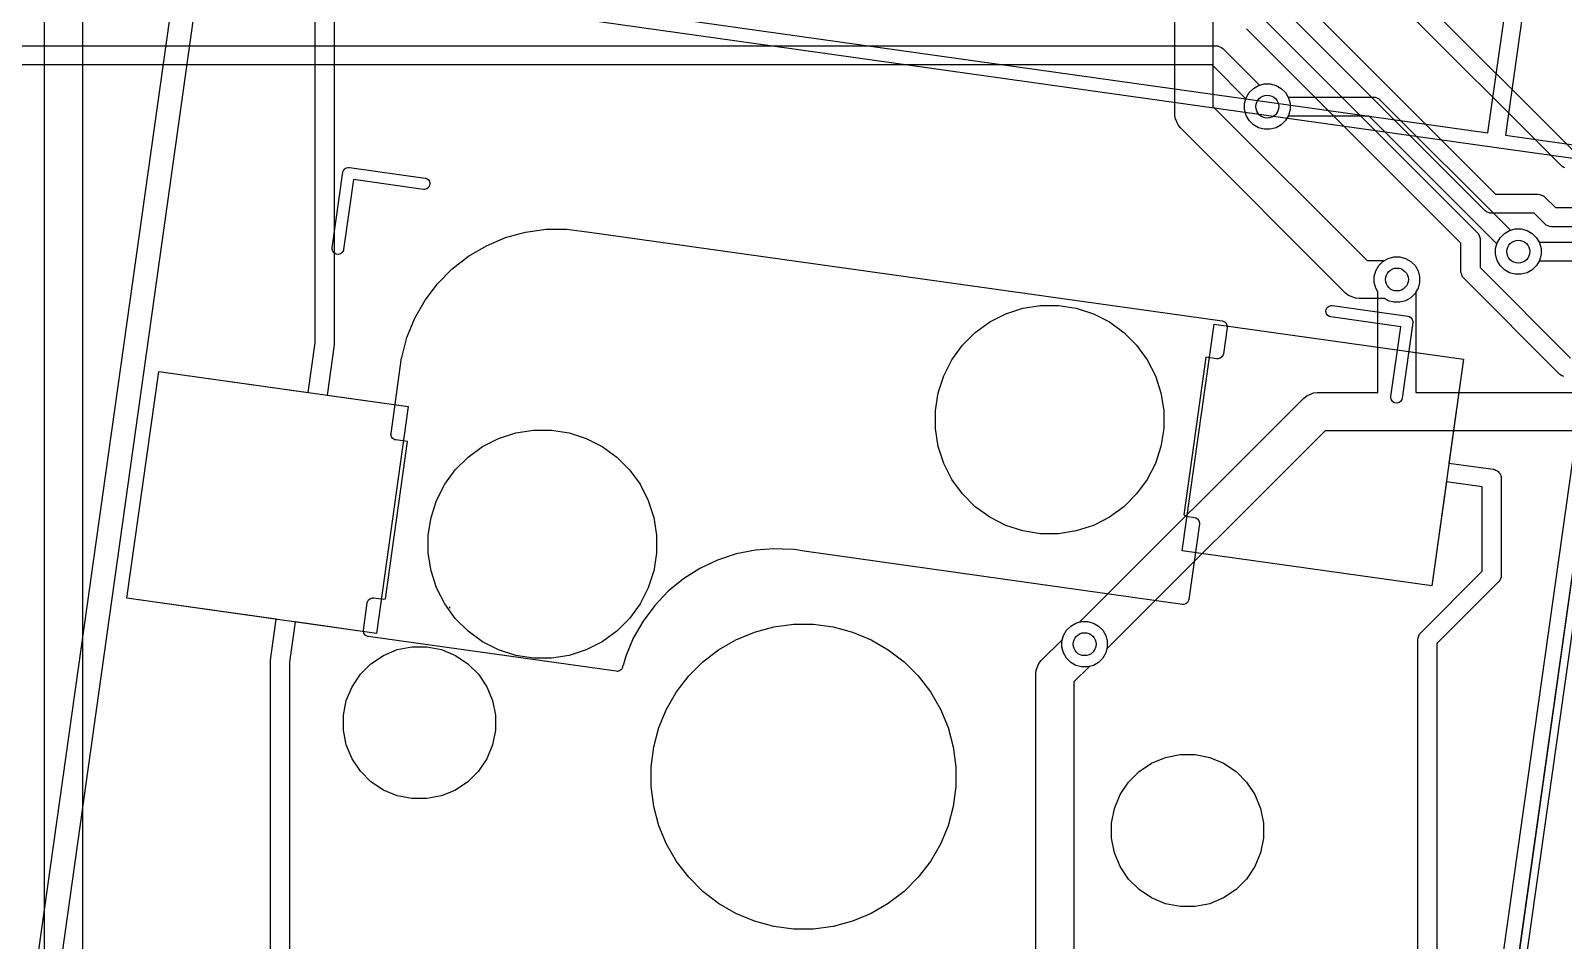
# Model space of a CAD drawing. Header units: millimetres. Extents: x 14 to 286, y -133 to -45.
# Drawn here: x 81.61 to 101.68, y -79.98 to -68.06 of the extents above; entities that cross this region are included whole.
import ezdxf

# ---------------------------------------------------------------- set-up
doc = ezdxf.new("R2010")
doc.units = ezdxf.units.MM
for name, color, linetype, true_color in [('B.Cu', 153, 'CONTINUOUS', 0x4d7fc4), ('B.Mask', 4, 'CONTINUOUS', 0x02ffee), ('B.Paste', 132, 'CONTINUOUS', 0x00c2c2), ('B.Silkscreen', 31, 'CONTINUOUS', 0xe8b2a7), ('F.Cu', 13, 'CONTINUOUS', 0xc83434), ('F.Mask', 201, 'CONTINUOUS', 0xd864ff), ('F.Silkscreen', 41, 'CONTINUOUS', 0xf2eda1), ('User.Drawings', 9, 'CONTINUOUS', 0xc2c2c2)]:
    doc.layers.add(name, color=color, linetype=linetype, true_color=true_color)

msp = doc.modelspace()

# ---------------------------------------------------------------- linework, layer by layer
at = {"layer": 'B.Cu', "linetype": 'CONTINUOUS'}
for p, q in [((85.3346, -72.151862), (85.3346, -57.6757)), ((85.5846, -57.727476), (85.5846, -72.1606)), ((96.5939, -69.1606), (96.5939, -63.051853)), ((97.0939, -63.051853), (97.0939, -69.057046)), ((82.2885, -64.354), (82.2885, -82.1468)), ((81.7885, -82.001367), (81.7885, -64.457553)), ((97.567094, -68.876172), (97.622472, -68.820794)), ((97.622472, -68.820794), (97.690295, -68.781636)), ((97.690295, -68.781636), (97.765942, -68.761367)), ((97.765942, -68.761367), (97.844258, -68.761367)), ((97.844258, -68.761367), (97.919905, -68.781636)), ((97.919905, -68.781636), (97.987728, -68.820794)), ((97.987728, -68.820794), (98.043106, -68.876172)), ((97.507667, -69.019642), (97.527936, -68.943995)), ((97.507667, -69.097958), (97.507667, -69.019642)), ((97.527936, -68.943995), (97.567094, -68.876172)), ((98.043106, -68.876172), (98.076378, -68.9338)), ((98.076378, -68.9338), (99.1927, -68.9338)), ((99.1927, -68.9338), (99.217086, -68.936202)), ((99.217086, -68.936202), (99.217087, -68.936202)), ((99.217087, -68.936202), (99.226671, -68.940172)), ((99.226671, -68.940172), (99.262146, -68.954866)), ((99.262146, -68.954866), (99.262151, -68.954871)), ((99.262151, -68.954871), (99.281088, -68.970412)), ((99.281088, -68.970412), (100.989166, -70.678489)), ((96.598704, -69.209373), (96.5939, -69.1606)), ((96.636033, -69.299493), (96.598704, -69.209373)), ((97.0939, -69.057046), (99.111253, -71.0744)), ((97.527936, -69.173605), (97.507667, -69.097958)), ((97.567094, -69.241428), (97.527936, -69.173605)), ((97.622472, -69.296806), (97.567094, -69.241428)), ((98.043106, -69.241428), (97.987728, -69.296806)), ((98.076378, -69.1838), (98.043106, -69.241428)), ((99.140924, -69.1838), (98.076378, -69.1838)), ((100.812389, -70.855266), (99.140924, -69.1838)), ((96.636037, -69.299497), (96.636033, -69.299493)), ((96.667123, -69.337377), (96.636037, -69.299497)), ((98.830923, -71.501176), (96.667123, -69.337377)), ((97.690295, -69.335964), (97.622472, -69.296806)), ((97.765942, -69.356233), (97.690295, -69.335964)), ((97.844258, -69.356233), (97.765942, -69.356233)), ((97.919905, -69.335964), (97.844258, -69.356233)), ((97.987728, -69.296806), (97.919905, -69.335964)), ((100.795167, -70.919542), (100.812389, -70.855266)), ((100.989166, -70.678489), (101.053442, -70.661267)), ((101.053442, -70.661267), (101.131758, -70.661267)), ((101.131758, -70.661267), (101.207405, -70.681536)), ((101.207405, -70.681536), (101.275228, -70.720694)), ((101.275228, -70.720694), (101.330606, -70.776072)), ((101.330606, -70.776072), (101.369764, -70.843895)), ((101.369764, -70.843895), (101.390033, -70.919542)), ((99.340446, -71.0744), (99.387495, -71.047236)), ((99.387495, -71.047236), (99.463142, -71.026967)), ((99.463142, -71.026967), (99.541458, -71.026967)), ((99.541458, -71.026967), (99.617105, -71.047236)), ((99.617105, -71.047236), (99.684928, -71.086394)), ((100.795167, -70.997858), (100.795167, -70.919542)), ((100.815436, -71.073505), (100.795167, -70.997858)), ((101.390033, -70.997858), (101.369764, -71.073505)), ((101.390033, -70.919542), (101.390033, -70.997858)), ((99.111253, -71.0744), (99.340446, -71.0744)), ((99.684928, -71.086394), (99.740306, -71.141772)), ((99.740306, -71.141772), (99.779464, -71.209595)), ((99.779464, -71.209595), (99.799733, -71.285242)), ((100.854594, -71.141328), (100.815436, -71.073505)), ((100.909972, -71.196706), (100.854594, -71.141328)), ((100.977795, -71.235864), (100.909972, -71.196706)), ((101.053442, -71.256133), (100.977795, -71.235864)), ((101.131758, -71.256133), (101.053442, -71.256133)), ((101.207405, -71.235864), (101.131758, -71.256133)), ((101.275228, -71.196706), (101.207405, -71.235864)), ((101.330606, -71.141328), (101.275228, -71.196706)), ((101.369764, -71.073505), (101.330606, -71.141328)), ((99.779464, -71.439205), (99.740306, -71.507028)), ((99.799733, -71.363558), (99.779464, -71.439205)), ((99.799733, -71.285242), (99.799733, -71.363558)), ((98.868802, -71.532262), (98.830923, -71.501176)), ((98.868807, -71.532267), (98.868802, -71.532262)), ((98.958927, -71.569596), (98.868807, -71.532267)), ((99.0077, -71.5744), (98.958927, -71.569596)), ((99.340446, -71.5744), (99.0077, -71.5744)), ((99.387495, -71.601564), (99.340446, -71.5744)), ((99.463142, -71.621833), (99.387495, -71.601564)), ((99.541458, -71.621833), (99.463142, -71.621833)), ((99.617105, -71.601564), (99.541458, -71.621833)), ((99.684928, -71.562406), (99.617105, -71.601564)), ((99.740306, -71.507028), (99.684928, -71.562406)), ((96.690713, -74.877908), (97.108232, -71.907104)), ((97.108232, -71.907104), (100.376117, -72.366376)), ((85.242877, -72.804499), (85.3346, -72.151862)), ((85.583384, -72.177997), (85.490444, -72.839293)), ((85.583745, -72.169273), (85.583384, -72.177997)), ((85.5846, -72.1606), (85.583745, -72.169273)), ((100.376117, -72.366376), (100.184751, -73.728011)), ((82.869567, -75.500435), (83.287086, -72.529631)), ((83.287086, -72.529631), (85.242877, -72.804499)), ((85.490444, -72.839293), (86.554971, -72.988903)), ((86.554971, -72.988903), (86.137452, -75.959707)), ((100.184751, -73.728011), (100.762498, -73.809217)), ((100.762498, -73.809217), (100.767386, -73.810402)), ((100.767386, -73.810402), (100.769486, -73.810402)), ((100.769486, -73.810402), (100.772449, -73.811629)), ((100.772449, -73.811629), (100.786312, -73.81499)), ((100.786312, -73.81499), (100.799932, -73.823012)), ((100.799932, -73.823012), (100.814546, -73.829066)), ((100.814546, -73.829066), (100.820763, -73.835283)), ((100.820763, -73.835283), (100.828336, -73.839744)), ((100.828336, -73.839744), (100.83785, -73.85237)), ((100.83785, -73.85237), (100.849034, -73.863554)), ((100.849034, -73.863554), (100.852398, -73.871676)), ((100.149958, -73.975577), (99.958598, -75.33718)), ((100.6201, -74.041659), (100.149958, -73.975577)), ((100.6201, -75.146023), (100.6201, -74.041659)), ((100.852398, -73.871676), (100.857688, -73.878696)), ((100.857688, -73.878696), (100.861646, -73.894003)), ((100.861646, -73.894003), (100.867698, -73.908614)), ((100.867698, -73.908614), (100.869097, -73.922817)), ((100.869097, -73.922817), (100.869898, -73.925915)), ((100.869898, -73.925915), (100.869606, -73.927989)), ((100.869606, -73.927989), (100.8701, -73.933)), ((100.8701, -73.933), (100.8701, -75.1978)), ((99.958598, -75.33718), (96.690713, -74.877908)), ((99.813812, -75.952312), (100.6201, -75.146023)), ((100.849034, -75.267246), (100.833489, -75.286188)), ((100.867698, -75.222186), (100.849034, -75.267246)), ((100.8701, -75.1978), (100.867698, -75.222186)), ((100.833489, -75.286188), (100.0272, -76.092476)), ((84.825349, -75.775302), (82.869567, -75.500435)), ((84.750017, -76.311303), (84.825349, -75.775302)), ((85.072915, -75.810095), (84.9988, -76.337437)), ((86.137452, -75.959707), (85.072915, -75.810095)), ((95.174494, -75.918672), (95.229872, -75.863294)), ((95.229872, -75.863294), (95.297695, -75.824136)), ((95.297695, -75.824136), (95.373342, -75.803867)), ((95.373342, -75.803867), (95.451658, -75.803867)), ((95.451658, -75.803867), (95.527305, -75.824136)), ((95.527305, -75.824136), (95.595128, -75.863294)), ((95.595128, -75.863294), (95.650506, -75.918672)), ((94.844723, -76.315523), (95.121275, -76.038971)), ((95.121275, -76.038971), (95.135336, -75.986495)), ((95.135336, -75.986495), (95.174494, -75.918672)), ((95.650506, -75.918672), (95.689664, -75.986495)), ((95.689664, -75.986495), (95.709933, -76.062142)), ((95.709933, -76.062142), (95.709933, -76.140458)), ((99.7772, -76.0407), (99.779602, -76.016314)), ((99.7772, -82.718523), (99.7772, -76.0407)), ((99.779602, -76.016314), (99.798266, -75.971254)), ((99.798266, -75.971254), (99.798271, -75.971248)), ((99.798271, -75.971248), (99.813812, -75.952312)), ((95.689664, -76.216105), (95.650506, -76.283928)), ((95.709933, -76.140458), (95.689664, -76.216105)), ((100.0272, -76.092476), (100.0272, -82.7703)), ((84.7488, -76.3287), (84.749655, -76.320014)), ((84.7488, -90.370022), (84.7488, -76.3287)), ((84.749655, -76.320014), (84.750017, -76.311303)), ((84.9988, -76.337437), (84.9988, -90.370022)), ((94.7715, -76.4923), (94.776304, -76.443527)), ((94.776304, -76.443527), (94.813633, -76.353407)), ((94.813633, -76.353407), (94.813637, -76.353402)), ((94.813637, -76.353402), (94.844723, -76.315523)), ((95.474828, -76.392524), (95.2715, -76.595853)), ((95.527305, -76.378464), (95.474828, -76.392524)), ((95.595128, -76.339306), (95.527305, -76.378464)), ((95.650506, -76.283928), (95.595128, -76.339306)), ((94.7715, -80.5258), (94.7715, -76.4923)), ((95.2715, -76.595853), (95.2715, -80.422246))]:
    msp.add_line(p, q, dxfattribs=at)
at = {"layer": 'B.Cu'}
for centre in [(97.8051, -69.0588), (101.0926, -70.9587), (99.5023, -71.3244), (95.4125, -76.1013)]:
    msp.add_circle(centre, 0.15, dxfattribs=at)
at = {"layer": 'B.Mask', "linetype": 'CONTINUOUS'}
for p, q in [((94.169232, -71.880378), (94.378955, -71.773519)), ((94.378955, -71.773519), (94.602812, -71.700783)), ((94.602812, -71.700783), (94.835291, -71.663962)), ((94.835291, -71.663962), (95.070669, -71.663962)), ((95.070669, -71.663962), (95.303148, -71.700783)), ((95.303148, -71.700783), (95.527005, -71.773519)), ((95.527005, -71.773519), (95.736728, -71.880378)), ((93.812371, -72.185166), (93.978808, -72.018729)), ((93.978808, -72.018729), (94.169232, -71.880378)), ((95.736728, -71.880378), (95.927152, -72.018729)), ((95.927152, -72.018729), (96.093589, -72.185166)), ((96.690713, -74.877908), (97.108232, -71.907104)), ((97.108232, -71.907104), (100.376117, -72.366376)), ((93.67402, -72.37559), (93.812371, -72.185166)), ((96.093589, -72.185166), (96.23194, -72.37559)), ((93.567161, -72.585313), (93.67402, -72.37559)), ((96.23194, -72.37559), (96.338799, -72.585313)), ((100.376117, -72.366376), (99.958598, -75.33718)), ((82.869567, -75.500435), (83.287086, -72.529631)), ((83.287086, -72.529631), (86.554971, -72.988903)), ((93.494425, -72.80917), (93.567161, -72.585313)), ((96.338799, -72.585313), (96.411535, -72.80917)), ((93.457604, -73.041649), (93.494425, -72.80917)), ((96.411535, -72.80917), (96.448356, -73.041649)), ((86.554971, -72.988903), (86.137452, -75.959707)), ((93.457604, -73.277027), (93.457604, -73.041649)), ((96.448356, -73.041649), (96.448356, -73.277027)), ((87.52753, -73.51191), (87.737253, -73.405051)), ((87.737253, -73.405051), (87.96111, -73.332315)), ((87.96111, -73.332315), (88.193589, -73.295494)), ((88.193589, -73.295494), (88.428967, -73.295494)), ((88.428967, -73.295494), (88.661446, -73.332315)), ((88.661446, -73.332315), (88.885303, -73.405051)), ((88.885303, -73.405051), (89.095026, -73.51191)), ((93.494425, -73.509506), (93.457604, -73.277027)), ((96.448356, -73.277027), (96.411535, -73.509506)), ((87.170669, -73.816698), (87.337106, -73.650261)), ((87.337106, -73.650261), (87.52753, -73.51191)), ((89.095026, -73.51191), (89.28545, -73.650261)), ((89.28545, -73.650261), (89.451887, -73.816698)), ((93.567161, -73.733363), (93.494425, -73.509506)), ((96.411535, -73.509506), (96.338799, -73.733363)), ((87.032318, -74.007122), (87.170669, -73.816698)), ((89.451887, -73.816698), (89.590238, -74.007122)), ((93.67402, -73.943086), (93.567161, -73.733363)), ((96.338799, -73.733363), (96.23194, -73.943086)), ((86.925459, -74.216845), (87.032318, -74.007122)), ((89.590238, -74.007122), (89.697097, -74.216845)), ((93.812371, -74.13351), (93.67402, -73.943086)), ((96.23194, -73.943086), (96.093589, -74.13351)), ((86.852723, -74.440702), (86.925459, -74.216845)), ((89.697097, -74.216845), (89.769833, -74.440702)), ((93.978808, -74.299947), (93.812371, -74.13351)), ((96.093589, -74.13351), (95.927152, -74.299947)), ((86.815902, -74.673181), (86.852723, -74.440702)), ((89.769833, -74.440702), (89.806654, -74.673181)), ((94.169232, -74.438298), (93.978808, -74.299947)), ((94.378955, -74.545157), (94.169232, -74.438298)), ((95.736728, -74.438298), (95.527005, -74.545157)), ((95.927152, -74.299947), (95.736728, -74.438298)), ((94.602812, -74.617893), (94.378955, -74.545157)), ((94.835291, -74.654714), (94.602812, -74.617893)), ((95.070669, -74.654714), (94.835291, -74.654714)), ((95.303148, -74.617893), (95.070669, -74.654714)), ((95.527005, -74.545157), (95.303148, -74.617893)), ((86.815902, -74.908559), (86.815902, -74.673181)), ((89.806654, -74.673181), (89.806654, -74.908559)), ((86.852723, -75.141038), (86.815902, -74.908559)), ((89.806654, -74.908559), (89.769833, -75.141038)), ((99.958598, -75.33718), (96.690713, -74.877908)), ((86.925459, -75.364895), (86.852723, -75.141038)), ((89.769833, -75.141038), (89.697097, -75.364895)), ((87.032318, -75.574618), (86.925459, -75.364895)), ((89.697097, -75.364895), (89.590238, -75.574618)), ((86.137452, -75.959707), (82.869567, -75.500435)), ((87.170669, -75.765042), (87.032318, -75.574618)), ((89.590238, -75.574618), (89.451887, -75.765042)), ((87.337106, -75.931479), (87.170669, -75.765042)), ((89.451887, -75.765042), (89.28545, -75.931479)), ((91.087821, -75.94254), (91.340519, -75.874829)), ((91.340519, -75.874829), (91.599894, -75.840682)), ((91.599894, -75.840682), (91.861506, -75.840682)), ((91.861506, -75.840682), (92.120881, -75.874829)), ((92.120881, -75.874829), (92.373579, -75.94254)), ((87.52753, -76.06983), (87.337106, -75.931479)), ((87.737253, -76.176689), (87.52753, -76.06983)), ((89.095026, -76.06983), (88.885303, -76.176689)), ((89.28545, -75.931479), (89.095026, -76.06983)), ((90.61956, -76.173461), (90.846123, -76.042655)), ((90.846123, -76.042655), (91.087821, -75.94254)), ((92.373579, -75.94254), (92.615277, -76.042655)), ((92.615277, -76.042655), (92.84184, -76.173461)), ((86.065745, -76.356391), (86.228741, -76.24748)), ((86.228741, -76.24748), (86.409853, -76.172461)), ((86.409853, -76.172461), (86.602121, -76.134216)), ((86.602121, -76.134216), (86.798155, -76.134216)), ((86.798155, -76.134216), (86.990423, -76.172461)), ((86.990423, -76.172461), (87.171535, -76.24748)), ((87.171535, -76.24748), (87.334531, -76.356391)), ((87.96111, -76.249425), (87.737253, -76.176689)), ((88.193589, -76.286246), (87.96111, -76.249425)), ((88.661446, -76.249425), (88.428967, -76.286246)), ((88.885303, -76.176689), (88.661446, -76.249425)), ((90.412008, -76.33272), (90.61956, -76.173461)), ((92.84184, -76.173461), (93.049392, -76.33272)), ((85.927128, -76.495008), (86.065745, -76.356391)), ((87.334531, -76.356391), (87.473148, -76.495008)), ((88.428967, -76.286246), (88.193589, -76.286246)), ((90.22702, -76.517708), (90.412008, -76.33272)), ((93.049392, -76.33272), (93.23438, -76.517708)), ((85.743198, -76.839116), (85.818217, -76.658004)), ((85.818217, -76.658004), (85.927128, -76.495008)), ((87.473148, -76.495008), (87.582059, -76.658004)), ((87.582059, -76.658004), (87.657078, -76.839116)), ((90.067761, -76.72526), (90.22702, -76.517708)), ((93.23438, -76.517708), (93.393639, -76.72526)), ((85.704953, -77.031384), (85.743198, -76.839116)), ((87.657078, -76.839116), (87.695323, -77.031384)), ((89.936955, -76.951823), (90.067761, -76.72526)), ((93.393639, -76.72526), (93.524445, -76.951823)), ((85.704953, -77.227418), (85.704953, -77.031384)), ((87.695323, -77.031384), (87.695323, -77.227418)), ((89.83684, -77.193521), (89.936955, -76.951823)), ((93.524445, -76.951823), (93.62456, -77.193521)), ((85.743198, -77.419686), (85.704953, -77.227418)), ((87.695323, -77.227418), (87.657078, -77.419686)), ((89.769129, -77.446219), (89.83684, -77.193521)), ((93.62456, -77.193521), (93.692271, -77.446219)), ((85.818217, -77.600798), (85.743198, -77.419686)), ((87.657078, -77.419686), (87.582059, -77.600798)), ((89.734982, -77.705594), (89.769129, -77.446219)), ((93.692271, -77.446219), (93.726418, -77.705594)), ((85.927128, -77.763794), (85.818217, -77.600798)), ((87.582059, -77.600798), (87.473148, -77.763794)), ((96.126869, -77.770389), (96.289865, -77.661478)), ((96.289865, -77.661478), (96.470977, -77.586459)), ((96.470977, -77.586459), (96.663245, -77.548214)), ((96.663245, -77.548214), (96.859279, -77.548214)), ((96.859279, -77.548214), (97.051547, -77.586459)), ((97.051547, -77.586459), (97.232659, -77.661478)), ((97.232659, -77.661478), (97.395655, -77.770389)), ((86.065745, -77.902411), (85.927128, -77.763794)), ((87.473148, -77.763794), (87.334531, -77.902411)), ((89.734982, -77.967206), (89.734982, -77.705594)), ((93.726418, -77.705594), (93.726418, -77.967206)), ((95.988252, -77.909006), (96.126869, -77.770389)), ((97.395655, -77.770389), (97.534272, -77.909006)), ((86.228741, -78.011322), (86.065745, -77.902411)), ((86.409853, -78.086341), (86.228741, -78.011322)), ((87.171535, -78.011322), (86.990423, -78.086341)), ((87.334531, -77.902411), (87.171535, -78.011322)), ((89.769129, -78.226581), (89.734982, -77.967206)), ((93.726418, -77.967206), (93.692271, -78.226581)), ((95.804322, -78.253114), (95.879341, -78.072002)), ((95.879341, -78.072002), (95.988252, -77.909006)), ((97.534272, -77.909006), (97.643183, -78.072002)), ((97.643183, -78.072002), (97.718202, -78.253114)), ((86.602121, -78.124586), (86.409853, -78.086341)), ((86.798155, -78.124586), (86.602121, -78.124586)), ((86.990423, -78.086341), (86.798155, -78.124586)), ((89.83684, -78.479279), (89.769129, -78.226581)), ((93.692271, -78.226581), (93.62456, -78.479279)), ((95.766077, -78.445382), (95.804322, -78.253114)), ((97.718202, -78.253114), (97.756447, -78.445382)), ((89.936955, -78.720977), (89.83684, -78.479279)), ((93.62456, -78.479279), (93.524445, -78.720977)), ((95.766077, -78.641416), (95.766077, -78.445382)), ((97.756447, -78.445382), (97.756447, -78.641416)), ((95.804322, -78.833684), (95.766077, -78.641416)), ((97.756447, -78.641416), (97.718202, -78.833684)), ((90.067761, -78.94754), (89.936955, -78.720977)), ((93.524445, -78.720977), (93.393639, -78.94754)), ((95.879341, -79.014796), (95.804322, -78.833684)), ((97.718202, -78.833684), (97.643183, -79.014796)), ((90.22702, -79.155092), (90.067761, -78.94754)), ((93.393639, -78.94754), (93.23438, -79.155092)), ((95.988252, -79.177792), (95.879341, -79.014796)), ((97.643183, -79.014796), (97.534272, -79.177792)), ((90.412008, -79.34008), (90.22702, -79.155092)), ((93.23438, -79.155092), (93.049392, -79.34008)), ((96.126869, -79.316409), (95.988252, -79.177792)), ((97.534272, -79.177792), (97.395655, -79.316409)), ((90.61956, -79.499339), (90.412008, -79.34008)), ((93.049392, -79.34008), (92.84184, -79.499339)), ((96.289865, -79.42532), (96.126869, -79.316409)), ((96.470977, -79.500339), (96.289865, -79.42532)), ((97.232659, -79.42532), (97.051547, -79.500339)), ((97.395655, -79.316409), (97.232659, -79.42532)), ((90.846123, -79.630145), (90.61956, -79.499339)), ((91.087821, -79.73026), (90.846123, -79.630145)), ((92.615277, -79.630145), (92.373579, -79.73026)), ((92.84184, -79.499339), (92.615277, -79.630145)), ((96.663245, -79.538584), (96.470977, -79.500339)), ((96.859279, -79.538584), (96.663245, -79.538584)), ((97.051547, -79.500339), (96.859279, -79.538584)), ((91.340519, -79.797971), (91.087821, -79.73026)), ((91.599894, -79.832118), (91.340519, -79.797971)), ((91.861506, -79.832118), (91.599894, -79.832118)), ((92.120881, -79.797971), (91.861506, -79.832118)), ((92.373579, -79.73026), (92.120881, -79.797971))]:
    msp.add_line(p, q, dxfattribs=at)
at = {"layer": 'B.Paste', "linetype": 'CONTINUOUS'}
for p, q in [((96.690713, -74.877908), (97.108232, -71.907104)), ((97.108232, -71.907104), (100.376117, -72.366376)), ((100.376117, -72.366376), (99.958598, -75.33718)), ((82.869567, -75.500435), (83.287086, -72.529631)), ((83.287086, -72.529631), (86.554971, -72.988903)), ((86.554971, -72.988903), (86.137452, -75.959707)), ((99.958598, -75.33718), (96.690713, -74.877908)), ((86.137452, -75.959707), (82.869567, -75.500435))]:
    msp.add_line(p, q, dxfattribs=at)
at = {"layer": 'B.Silkscreen', "linetype": 'CONTINUOUS'}
for p, q in [((87.577413, -70.881399), (87.827767, -70.775709)), ((87.827767, -70.775709), (88.089776, -70.703601)), ((88.089776, -70.703601), (88.358954, -70.666308)), ((88.358954, -70.666308), (88.630698, -70.66447)), ((88.630698, -70.66447), (88.894825, -70.697426)), ((88.894825, -70.697426), (88.896661, -70.697503)), ((88.896661, -70.697503), (97.214914, -71.866557)), ((87.128526, -71.185749), (87.342995, -71.018863)), ((87.342995, -71.018863), (87.577413, -70.881399)), ((86.937674, -71.379201), (87.128526, -71.185749)), ((86.773705, -71.595908), (86.937674, -71.379201)), ((86.639426, -71.832164), (86.773705, -71.595908)), ((86.537132, -72.083926), (86.639426, -71.832164)), ((97.214914, -71.866557), (97.229203, -71.87002)), ((97.229203, -71.87002), (97.254417, -71.884873)), ((97.278746, -71.951265), (97.230035, -72.297859)), ((97.254417, -71.884873), (97.272028, -71.908243)), ((97.272028, -71.908243), (97.275318, -71.920966)), ((97.275318, -71.920966), (97.279355, -71.936575)), ((97.279355, -71.936575), (97.278746, -71.951265)), ((86.468576, -72.346886), (86.537132, -72.083926)), ((86.328789, -73.340849), (86.467962, -72.350581)), ((86.467962, -72.350581), (86.468671, -72.347651)), ((86.468671, -72.347651), (86.468576, -72.346886)), ((97.001738, -72.34151), (96.711498, -74.406678)), ((97.145326, -72.361691), (97.001738, -72.34151)), ((97.160006, -72.362299), (97.145326, -72.361691)), ((97.160017, -72.362301), (97.160006, -72.362299)), ((97.188349, -72.354973), (97.160017, -72.362301)), ((97.211719, -72.337362), (97.188349, -72.354973)), ((97.226572, -72.312148), (97.211719, -72.337362)), ((97.230035, -72.297859), (97.226572, -72.312148)), ((86.256711, -75.506324), (86.546114, -73.447128)), ((86.328179, -73.355539), (86.328789, -73.340849)), ((86.335507, -73.383871), (86.328179, -73.355539)), ((86.353118, -73.407241), (86.335507, -73.383871)), ((86.378332, -73.422094), (86.353118, -73.407241)), ((86.392621, -73.425557), (86.378332, -73.422094)), ((86.546114, -73.447128), (86.392621, -73.425557)), ((96.711498, -74.406678), (96.744227, -74.425957)), ((96.744227, -74.425957), (96.853064, -74.441254)), ((96.853064, -74.441254), (96.867353, -74.444717)), ((96.867353, -74.444717), (96.892567, -74.45957)), ((96.892567, -74.45957), (96.910178, -74.48294)), ((96.916896, -74.525962), (96.777722, -75.51623)), ((96.910178, -74.48294), (96.917506, -74.511272)), ((96.917506, -74.511272), (96.916896, -74.525962)), ((91.101313, -74.869157), (90.849871, -74.919328)), ((91.338288, -74.851404), (91.101313, -74.869157)), ((91.457723, -74.856025), (91.338288, -74.851404)), ((91.462258, -74.854995), (91.457723, -74.856025)), ((91.613106, -74.862151), (91.462258, -74.854995)), ((91.739455, -74.883851), (91.613106, -74.862151)), ((90.606418, -74.999769), (90.374582, -75.109279)), ((90.849871, -74.919328), (90.606418, -74.999769)), ((91.739949, -74.883779), (91.739455, -74.883851)), ((91.741674, -74.884197), (91.739949, -74.883779)), ((96.693014, -75.580062), (91.741674, -74.884197)), ((90.157821, -75.246227), (89.959365, -75.40857)), ((90.374582, -75.109279), (90.157821, -75.246227)), ((89.959365, -75.40857), (89.782173, -75.593889)), ((85.966939, -75.915546), (86.017041, -75.55905)), ((86.017041, -75.55905), (86.020504, -75.54476)), ((86.020504, -75.54476), (86.035357, -75.519546)), ((86.035357, -75.519546), (86.058727, -75.501935)), ((86.058727, -75.501935), (86.060254, -75.50154)), ((86.060254, -75.50154), (86.087059, -75.494607)), ((86.087059, -75.494607), (86.101749, -75.495217)), ((86.101749, -75.495217), (86.227128, -75.512838)), ((86.227128, -75.512838), (86.252923, -75.506167)), ((86.252923, -75.506167), (86.256711, -75.506324)), ((87.09191, -75.614024), (87.090859, -75.61908)), ((87.090859, -75.61908), (87.101207, -75.620534)), ((87.101207, -75.620534), (87.09191, -75.614024)), ((89.782173, -75.593889), (89.628886, -75.799421)), ((96.707703, -75.580671), (96.693014, -75.580062)), ((96.707704, -75.580672), (96.707703, -75.580671)), ((96.707705, -75.580672), (96.707704, -75.580671)), ((96.707704, -75.580671), (96.707704, -75.580672)), ((96.736036, -75.573344), (96.707705, -75.580672)), ((96.759406, -75.555733), (96.736036, -75.573344)), ((96.774259, -75.530519), (96.759406, -75.555733)), ((96.777722, -75.51623), (96.774259, -75.530519)), ((89.628886, -75.799421), (89.50179, -76.022102)), ((85.966329, -75.930236), (85.966939, -75.915546)), ((85.973657, -75.958568), (85.966329, -75.930236)), ((85.991268, -75.981938), (85.973657, -75.958568)), ((86.016482, -75.996791), (85.991268, -75.981938)), ((86.030771, -76.000254), (86.016482, -75.996791)), ((89.27885, -76.456742), (86.030771, -76.000254)), ((89.50179, -76.022102), (89.402779, -76.258612)), ((89.402779, -76.258612), (89.368118, -76.382037)), ((89.29354, -76.457352), (89.27885, -76.456742)), ((89.321872, -76.450024), (89.29354, -76.457352)), ((89.345242, -76.432413), (89.321872, -76.450024)), ((89.360095, -76.407199), (89.345242, -76.432413)), ((89.362434, -76.390554), (89.360095, -76.407199)), ((89.368118, -76.382037), (89.362434, -76.390554))]:
    msp.add_line(p, q, dxfattribs=at)
at = {"layer": 'F.Cu', "linetype": 'CONTINUOUS'}
for p, q in [((97.961688, -67.373112), (100.795576, -70.207)), ((99.542187, -67.365411), (101.801276, -69.6245)), ((100.655412, -70.420388), (97.821524, -67.5865)), ((101.661112, -69.837888), (99.320411, -67.497187)), ((97.671188, -67.824812), (100.554288, -70.707912)), ((100.3409, -70.848076), (97.531024, -68.0382)), ((67.108378, -68.2625), (97.1338, -68.2625)), ((97.1338, -68.2625), (97.158186, -68.264902)), ((97.158186, -68.264902), (97.158187, -68.264902)), ((97.158187, -68.264902), (97.16287, -68.266842)), ((97.16287, -68.266842), (97.203246, -68.283566)), ((97.203246, -68.283566), (97.203251, -68.283571)), ((97.203251, -68.283571), (97.222188, -68.299112)), ((97.222188, -68.299112), (97.701665, -68.778589)), ((97.082024, -68.5125), (67.108378, -68.5125)), ((97.524889, -68.955365), (97.082024, -68.5125)), ((97.701665, -68.778589), (97.765942, -68.761367)), ((97.765942, -68.761367), (97.844258, -68.761367)), ((97.844258, -68.761367), (97.919905, -68.781636)), ((97.919905, -68.781636), (97.987728, -68.820794)), ((97.987728, -68.820794), (98.043106, -68.876172)), ((97.507667, -69.019642), (97.524889, -68.955365)), ((97.507667, -69.097958), (97.507667, -69.019642)), ((98.043106, -68.876172), (98.082264, -68.943995)), ((98.082264, -68.943995), (98.102533, -69.019642)), ((98.102533, -69.019642), (98.102533, -69.097958)), ((97.527936, -69.173605), (97.507667, -69.097958)), ((97.567094, -69.241428), (97.527936, -69.173605)), ((97.622472, -69.296806), (97.567094, -69.241428)), ((98.043106, -69.241428), (97.987728, -69.296806)), ((98.082264, -69.173605), (98.043106, -69.241428)), ((98.102533, -69.097958), (98.082264, -69.173605)), ((97.690295, -69.335964), (97.622472, -69.296806)), ((97.765942, -69.356233), (97.690295, -69.335964)), ((97.844258, -69.356233), (97.765942, -69.356233)), ((97.919905, -69.335964), (97.844258, -69.356233)), ((97.987728, -69.296806), (97.919905, -69.335964)), ((101.680053, -69.853433), (101.661112, -69.837888)), ((101.680054, -69.853434), (101.680053, -69.853433)), ((101.700817, -69.862034), (101.680054, -69.853434)), ((100.795576, -70.207), (101.3522, -70.207)), ((101.3522, -70.207), (101.376586, -70.209402)), ((101.376586, -70.209402), (101.376587, -70.209402)), ((101.376587, -70.209402), (101.385065, -70.212914)), ((101.385065, -70.212914), (101.421646, -70.228066)), ((101.421646, -70.228066), (101.421651, -70.228071)), ((101.421651, -70.228071), (101.440588, -70.243612)), ((101.440588, -70.243612), (101.578977, -70.382)), ((100.674348, -70.435928), (100.655412, -70.420388)), ((100.674354, -70.435934), (100.674348, -70.435928)), ((100.702587, -70.447628), (100.674354, -70.435934)), ((100.719413, -70.454598), (100.702587, -70.447628)), ((100.719414, -70.454598), (100.719413, -70.454598)), ((100.7438, -70.457), (100.719414, -70.454598)), ((101.300424, -70.457), (100.7438, -70.457)), ((101.438811, -70.595388), (101.300424, -70.457)), ((101.578977, -70.382), (121.4361, -70.382)), ((101.457753, -70.610933), (101.438811, -70.595388)), ((101.457754, -70.610934), (101.457753, -70.610933)), ((101.471972, -70.616823), (101.457754, -70.610934)), ((101.502813, -70.629598), (101.471972, -70.616823)), ((101.502814, -70.629598), (101.502813, -70.629598)), ((101.5272, -70.632), (101.502814, -70.629598)), ((121.384324, -70.632), (101.5272, -70.632)), ((100.3409, -71.2182), (100.3409, -70.848076)), ((100.554288, -70.707912), (100.569828, -70.726848)), ((100.569828, -70.726848), (100.569834, -70.726854)), ((100.569834, -70.726854), (100.588498, -70.771914)), ((100.588498, -70.771914), (100.5909, -70.7963)), ((100.5909, -70.7963), (100.5909, -71.166424)), ((100.795167, -70.919542), (100.815436, -70.843895)), ((100.815436, -70.843895), (100.854594, -70.776072)), ((100.854594, -70.776072), (100.909972, -70.720694)), ((100.909972, -70.720694), (100.977795, -70.681536)), ((100.977795, -70.681536), (101.053442, -70.661267)), ((101.053442, -70.661267), (101.131758, -70.661267)), ((101.131758, -70.661267), (101.207405, -70.681536)), ((101.207405, -70.681536), (101.275228, -70.720694)), ((101.275228, -70.720694), (101.330606, -70.776072)), ((101.330606, -70.776072), (101.363878, -70.8337)), ((101.363878, -70.8337), (121.0015, -70.8337)), ((99.319672, -71.086394), (99.387495, -71.047236)), ((99.387495, -71.047236), (99.463142, -71.026967)), ((99.463142, -71.026967), (99.541458, -71.026967)), ((99.541458, -71.026967), (99.617105, -71.047236)), ((99.617105, -71.047236), (99.684928, -71.086394)), ((100.795167, -70.997858), (100.795167, -70.919542)), ((100.815436, -71.073505), (100.795167, -70.997858)), ((99.204867, -71.285242), (99.225136, -71.209595)), ((99.225136, -71.209595), (99.264294, -71.141772)), ((99.264294, -71.141772), (99.319672, -71.086394)), ((99.684928, -71.086394), (99.740306, -71.141772)), ((99.740306, -71.141772), (99.779464, -71.209595)), ((99.779464, -71.209595), (99.799733, -71.285242)), ((100.343302, -71.242586), (100.3409, -71.2182)), ((100.343302, -71.242587), (100.343302, -71.242586)), ((100.347099, -71.251753), (100.343302, -71.242587)), ((100.361966, -71.287646), (100.347099, -71.251753)), ((100.5909, -71.166424), (101.777676, -72.3532)), ((100.854594, -71.141328), (100.815436, -71.073505)), ((100.909972, -71.196706), (100.854594, -71.141328)), ((100.977795, -71.235864), (100.909972, -71.196706)), ((101.053442, -71.256133), (100.977795, -71.235864)), ((101.131758, -71.256133), (101.053442, -71.256133)), ((101.207405, -71.235864), (101.131758, -71.256133)), ((101.275228, -71.196706), (101.207405, -71.235864)), ((101.330606, -71.141328), (101.275228, -71.196706)), ((101.363878, -71.0837), (101.330606, -71.141328)), ((120.949724, -71.0837), (101.363878, -71.0837)), ((99.204867, -71.363558), (99.204867, -71.285242)), ((99.225136, -71.439205), (99.204867, -71.363558)), ((99.2523, -71.486253), (99.225136, -71.439205)), ((99.779464, -71.439205), (99.7523, -71.486253)), ((99.799733, -71.363558), (99.779464, -71.439205)), ((99.799733, -71.285242), (99.799733, -71.363558)), ((100.361971, -71.287651), (100.361966, -71.287646)), ((100.377512, -71.306588), (100.361971, -71.287651)), ((101.637512, -72.566588), (100.377512, -71.306588)), ((99.2523, -72.8042), (99.2523, -71.486253)), ((99.7523, -71.486253), (99.7523, -72.8049)), ((101.656448, -72.582128), (101.637512, -72.566588)), ((101.656454, -72.582134), (101.656448, -72.582128)), ((101.688315, -72.595331), (101.656454, -72.582134)), ((98.282823, -72.877423), (98.320702, -72.846337)), ((98.320702, -72.846337), (98.320707, -72.846333)), ((98.320707, -72.846333), (98.410827, -72.809004)), ((98.410827, -72.809004), (98.4596, -72.8042)), ((98.4596, -72.8042), (99.2523, -72.8042)), ((99.7523, -72.8049), (109.049193, -72.8049)), ((95.35017, -75.810075), (98.282823, -72.877423)), ((98.563154, -73.3042), (95.703724, -76.163629)), ((99.495893, -73.3042), (98.563154, -73.3042)), ((99.503, -73.3049), (99.495893, -73.3042)), ((109.0556, -73.3049), (99.503, -73.3049)), ((95.174494, -75.918672), (95.229872, -75.863294)), ((95.229872, -75.863294), (95.297695, -75.824136)), ((95.297695, -75.824136), (95.35017, -75.810075)), ((95.115067, -76.062142), (95.135336, -75.986495)), ((95.115067, -76.140458), (95.115067, -76.062142)), ((95.135336, -75.986495), (95.174494, -75.918672)), ((95.135336, -76.216105), (95.115067, -76.140458)), ((95.174494, -76.283928), (95.135336, -76.216105)), ((95.689664, -76.216105), (95.650506, -76.283928)), ((95.703724, -76.163629), (95.689664, -76.216105)), ((95.229872, -76.339306), (95.174494, -76.283928)), ((95.297695, -76.378464), (95.229872, -76.339306)), ((95.373342, -76.398733), (95.297695, -76.378464)), ((95.451658, -76.398733), (95.373342, -76.398733)), ((95.527305, -76.378464), (95.451658, -76.398733)), ((95.595128, -76.339306), (95.527305, -76.378464)), ((95.650506, -76.283928), (95.595128, -76.339306))]:
    msp.add_line(p, q, dxfattribs=at)
at = {"layer": 'F.Cu'}
for centre in [(97.8051, -69.0588), (101.0926, -70.9587), (99.5023, -71.3244), (95.4125, -76.1013)]:
    msp.add_circle(centre, 0.15, dxfattribs=at)
at = {"layer": 'F.Mask', "linetype": 'CONTINUOUS'}
for p, q in [((94.169232, -71.880378), (94.378955, -71.773519)), ((94.378955, -71.773519), (94.602812, -71.700783)), ((94.602812, -71.700783), (94.835291, -71.663962)), ((94.835291, -71.663962), (95.070669, -71.663962)), ((95.070669, -71.663962), (95.303148, -71.700783)), ((95.303148, -71.700783), (95.527005, -71.773519)), ((95.527005, -71.773519), (95.736728, -71.880378)), ((93.812371, -72.185166), (93.978808, -72.018729)), ((93.978808, -72.018729), (94.169232, -71.880378)), ((95.736728, -71.880378), (95.927152, -72.018729)), ((95.927152, -72.018729), (96.093589, -72.185166)), ((93.67402, -72.37559), (93.812371, -72.185166)), ((96.093589, -72.185166), (96.23194, -72.37559)), ((93.567161, -72.585313), (93.67402, -72.37559)), ((96.23194, -72.37559), (96.338799, -72.585313)), ((93.494425, -72.80917), (93.567161, -72.585313)), ((96.338799, -72.585313), (96.411535, -72.80917)), ((93.457604, -73.041649), (93.494425, -72.80917)), ((96.411535, -72.80917), (96.448356, -73.041649)), ((93.457604, -73.277027), (93.457604, -73.041649)), ((96.448356, -73.041649), (96.448356, -73.277027)), ((87.52753, -73.51191), (87.737253, -73.405051)), ((87.737253, -73.405051), (87.96111, -73.332315)), ((87.96111, -73.332315), (88.193589, -73.295494)), ((88.193589, -73.295494), (88.428967, -73.295494)), ((88.428967, -73.295494), (88.661446, -73.332315)), ((88.661446, -73.332315), (88.885303, -73.405051)), ((88.885303, -73.405051), (89.095026, -73.51191)), ((93.494425, -73.509506), (93.457604, -73.277027)), ((96.448356, -73.277027), (96.411535, -73.509506)), ((87.170669, -73.816698), (87.337106, -73.650261)), ((87.337106, -73.650261), (87.52753, -73.51191)), ((89.095026, -73.51191), (89.28545, -73.650261)), ((89.28545, -73.650261), (89.451887, -73.816698)), ((93.567161, -73.733363), (93.494425, -73.509506)), ((96.411535, -73.509506), (96.338799, -73.733363)), ((87.032318, -74.007122), (87.170669, -73.816698)), ((89.451887, -73.816698), (89.590238, -74.007122)), ((93.67402, -73.943086), (93.567161, -73.733363)), ((96.338799, -73.733363), (96.23194, -73.943086)), ((86.925459, -74.216845), (87.032318, -74.007122)), ((89.590238, -74.007122), (89.697097, -74.216845)), ((93.812371, -74.13351), (93.67402, -73.943086)), ((96.23194, -73.943086), (96.093589, -74.13351)), ((86.852723, -74.440702), (86.925459, -74.216845)), ((89.697097, -74.216845), (89.769833, -74.440702)), ((93.978808, -74.299947), (93.812371, -74.13351)), ((96.093589, -74.13351), (95.927152, -74.299947)), ((86.815902, -74.673181), (86.852723, -74.440702)), ((89.769833, -74.440702), (89.806654, -74.673181)), ((94.169232, -74.438298), (93.978808, -74.299947)), ((94.378955, -74.545157), (94.169232, -74.438298)), ((95.736728, -74.438298), (95.527005, -74.545157)), ((95.927152, -74.299947), (95.736728, -74.438298)), ((94.602812, -74.617893), (94.378955, -74.545157)), ((94.835291, -74.654714), (94.602812, -74.617893)), ((95.070669, -74.654714), (94.835291, -74.654714)), ((95.303148, -74.617893), (95.070669, -74.654714)), ((95.527005, -74.545157), (95.303148, -74.617893)), ((86.815902, -74.908559), (86.815902, -74.673181)), ((89.806654, -74.673181), (89.806654, -74.908559)), ((86.852723, -75.141038), (86.815902, -74.908559)), ((89.806654, -74.908559), (89.769833, -75.141038)), ((86.925459, -75.364895), (86.852723, -75.141038)), ((89.769833, -75.141038), (89.697097, -75.364895)), ((87.032318, -75.574618), (86.925459, -75.364895)), ((89.697097, -75.364895), (89.590238, -75.574618)), ((87.170669, -75.765042), (87.032318, -75.574618)), ((89.590238, -75.574618), (89.451887, -75.765042)), ((87.337106, -75.931479), (87.170669, -75.765042)), ((89.451887, -75.765042), (89.28545, -75.931479)), ((91.087821, -75.94254), (91.340519, -75.874829)), ((91.340519, -75.874829), (91.599894, -75.840682)), ((91.599894, -75.840682), (91.861506, -75.840682)), ((91.861506, -75.840682), (92.120881, -75.874829)), ((92.120881, -75.874829), (92.373579, -75.94254)), ((87.52753, -76.06983), (87.337106, -75.931479)), ((87.737253, -76.176689), (87.52753, -76.06983)), ((89.095026, -76.06983), (88.885303, -76.176689)), ((89.28545, -75.931479), (89.095026, -76.06983)), ((90.61956, -76.173461), (90.846123, -76.042655)), ((90.846123, -76.042655), (91.087821, -75.94254)), ((92.373579, -75.94254), (92.615277, -76.042655)), ((92.615277, -76.042655), (92.84184, -76.173461)), ((86.065745, -76.356391), (86.228741, -76.24748)), ((86.228741, -76.24748), (86.409853, -76.172461)), ((86.409853, -76.172461), (86.602121, -76.134216)), ((86.602121, -76.134216), (86.798155, -76.134216)), ((86.798155, -76.134216), (86.990423, -76.172461)), ((86.990423, -76.172461), (87.171535, -76.24748)), ((87.171535, -76.24748), (87.334531, -76.356391)), ((87.96111, -76.249425), (87.737253, -76.176689)), ((88.193589, -76.286246), (87.96111, -76.249425)), ((88.661446, -76.249425), (88.428967, -76.286246)), ((88.885303, -76.176689), (88.661446, -76.249425)), ((90.412008, -76.33272), (90.61956, -76.173461)), ((92.84184, -76.173461), (93.049392, -76.33272)), ((85.927128, -76.495008), (86.065745, -76.356391)), ((87.334531, -76.356391), (87.473148, -76.495008)), ((88.428967, -76.286246), (88.193589, -76.286246)), ((90.22702, -76.517708), (90.412008, -76.33272)), ((93.049392, -76.33272), (93.23438, -76.517708)), ((85.743198, -76.839116), (85.818217, -76.658004)), ((85.818217, -76.658004), (85.927128, -76.495008)), ((87.473148, -76.495008), (87.582059, -76.658004)), ((87.582059, -76.658004), (87.657078, -76.839116)), ((90.067761, -76.72526), (90.22702, -76.517708)), ((93.23438, -76.517708), (93.393639, -76.72526)), ((85.704953, -77.031384), (85.743198, -76.839116)), ((87.657078, -76.839116), (87.695323, -77.031384)), ((89.936955, -76.951823), (90.067761, -76.72526)), ((93.393639, -76.72526), (93.524445, -76.951823)), ((85.704953, -77.227418), (85.704953, -77.031384)), ((87.695323, -77.031384), (87.695323, -77.227418)), ((89.83684, -77.193521), (89.936955, -76.951823)), ((93.524445, -76.951823), (93.62456, -77.193521)), ((85.743198, -77.419686), (85.704953, -77.227418)), ((87.695323, -77.227418), (87.657078, -77.419686)), ((89.769129, -77.446219), (89.83684, -77.193521)), ((93.62456, -77.193521), (93.692271, -77.446219)), ((85.818217, -77.600798), (85.743198, -77.419686)), ((87.657078, -77.419686), (87.582059, -77.600798)), ((89.734982, -77.705594), (89.769129, -77.446219)), ((93.692271, -77.446219), (93.726418, -77.705594)), ((85.927128, -77.763794), (85.818217, -77.600798)), ((87.582059, -77.600798), (87.473148, -77.763794)), ((96.126869, -77.770389), (96.289865, -77.661478)), ((96.289865, -77.661478), (96.470977, -77.586459)), ((96.470977, -77.586459), (96.663245, -77.548214)), ((96.663245, -77.548214), (96.859279, -77.548214)), ((96.859279, -77.548214), (97.051547, -77.586459)), ((97.051547, -77.586459), (97.232659, -77.661478)), ((97.232659, -77.661478), (97.395655, -77.770389)), ((86.065745, -77.902411), (85.927128, -77.763794)), ((87.473148, -77.763794), (87.334531, -77.902411)), ((89.734982, -77.967206), (89.734982, -77.705594)), ((93.726418, -77.705594), (93.726418, -77.967206)), ((95.988252, -77.909006), (96.126869, -77.770389)), ((97.395655, -77.770389), (97.534272, -77.909006)), ((86.228741, -78.011322), (86.065745, -77.902411)), ((86.409853, -78.086341), (86.228741, -78.011322)), ((87.171535, -78.011322), (86.990423, -78.086341)), ((87.334531, -77.902411), (87.171535, -78.011322)), ((89.769129, -78.226581), (89.734982, -77.967206)), ((93.726418, -77.967206), (93.692271, -78.226581)), ((95.804322, -78.253114), (95.879341, -78.072002)), ((95.879341, -78.072002), (95.988252, -77.909006)), ((97.534272, -77.909006), (97.643183, -78.072002)), ((97.643183, -78.072002), (97.718202, -78.253114)), ((86.602121, -78.124586), (86.409853, -78.086341)), ((86.798155, -78.124586), (86.602121, -78.124586)), ((86.990423, -78.086341), (86.798155, -78.124586)), ((89.83684, -78.479279), (89.769129, -78.226581)), ((93.692271, -78.226581), (93.62456, -78.479279)), ((95.766077, -78.445382), (95.804322, -78.253114)), ((97.718202, -78.253114), (97.756447, -78.445382)), ((89.936955, -78.720977), (89.83684, -78.479279)), ((93.62456, -78.479279), (93.524445, -78.720977)), ((95.766077, -78.641416), (95.766077, -78.445382)), ((97.756447, -78.445382), (97.756447, -78.641416)), ((95.804322, -78.833684), (95.766077, -78.641416)), ((97.756447, -78.641416), (97.718202, -78.833684)), ((90.067761, -78.94754), (89.936955, -78.720977)), ((93.524445, -78.720977), (93.393639, -78.94754)), ((95.879341, -79.014796), (95.804322, -78.833684)), ((97.718202, -78.833684), (97.643183, -79.014796)), ((90.22702, -79.155092), (90.067761, -78.94754)), ((93.393639, -78.94754), (93.23438, -79.155092)), ((95.988252, -79.177792), (95.879341, -79.014796)), ((97.643183, -79.014796), (97.534272, -79.177792)), ((90.412008, -79.34008), (90.22702, -79.155092)), ((93.23438, -79.155092), (93.049392, -79.34008)), ((96.126869, -79.316409), (95.988252, -79.177792)), ((97.534272, -79.177792), (97.395655, -79.316409)), ((90.61956, -79.499339), (90.412008, -79.34008)), ((93.049392, -79.34008), (92.84184, -79.499339)), ((96.289865, -79.42532), (96.126869, -79.316409)), ((96.470977, -79.500339), (96.289865, -79.42532)), ((97.232659, -79.42532), (97.051547, -79.500339)), ((97.395655, -79.316409), (97.232659, -79.42532)), ((90.846123, -79.630145), (90.61956, -79.499339)), ((91.087821, -79.73026), (90.846123, -79.630145)), ((92.615277, -79.630145), (92.373579, -79.73026)), ((92.84184, -79.499339), (92.615277, -79.630145)), ((96.663245, -79.538584), (96.470977, -79.500339)), ((96.859279, -79.538584), (96.663245, -79.538584)), ((97.051547, -79.500339), (96.859279, -79.538584)), ((91.340519, -79.797971), (91.087821, -79.73026)), ((91.599894, -79.832118), (91.340519, -79.797971)), ((91.861506, -79.832118), (91.599894, -79.832118)), ((92.120881, -79.797971), (91.861506, -79.832118)), ((92.373579, -79.73026), (92.120881, -79.797971))]:
    msp.add_line(p, q, dxfattribs=at)
at = {"layer": 'F.Silkscreen', "linetype": 'CONTINUOUS'}
for p, q in [((91.087821, -75.94254), (91.340519, -75.874829)), ((91.340519, -75.874829), (91.599894, -75.840682)), ((91.599894, -75.840682), (91.861506, -75.840682)), ((91.861506, -75.840682), (92.120881, -75.874829)), ((92.120881, -75.874829), (92.373579, -75.94254)), ((90.61956, -76.173461), (90.846123, -76.042655)), ((90.846123, -76.042655), (91.087821, -75.94254)), ((92.373579, -75.94254), (92.615277, -76.042655)), ((92.615277, -76.042655), (92.84184, -76.173461)), ((86.065745, -76.356391), (86.228741, -76.24748)), ((86.228741, -76.24748), (86.409853, -76.172461)), ((86.409853, -76.172461), (86.602121, -76.134216)), ((86.602121, -76.134216), (86.798155, -76.134216)), ((86.798155, -76.134216), (86.990423, -76.172461)), ((86.990423, -76.172461), (87.171535, -76.24748)), ((87.171535, -76.24748), (87.334531, -76.356391)), ((90.412008, -76.33272), (90.61956, -76.173461)), ((92.84184, -76.173461), (93.049392, -76.33272)), ((85.927128, -76.495008), (86.065745, -76.356391)), ((87.334531, -76.356391), (87.473148, -76.495008)), ((90.22702, -76.517708), (90.412008, -76.33272)), ((93.049392, -76.33272), (93.23438, -76.517708)), ((85.743198, -76.839116), (85.818217, -76.658004)), ((85.818217, -76.658004), (85.927128, -76.495008)), ((87.473148, -76.495008), (87.582059, -76.658004)), ((87.582059, -76.658004), (87.657078, -76.839116)), ((90.067761, -76.72526), (90.22702, -76.517708)), ((93.23438, -76.517708), (93.393639, -76.72526)), ((85.704953, -77.031384), (85.743198, -76.839116)), ((87.657078, -76.839116), (87.695323, -77.031384)), ((89.936955, -76.951823), (90.067761, -76.72526)), ((93.393639, -76.72526), (93.524445, -76.951823)), ((85.704953, -77.227418), (85.704953, -77.031384)), ((87.695323, -77.031384), (87.695323, -77.227418)), ((89.83684, -77.193521), (89.936955, -76.951823)), ((93.524445, -76.951823), (93.62456, -77.193521)), ((85.743198, -77.419686), (85.704953, -77.227418)), ((87.695323, -77.227418), (87.657078, -77.419686)), ((89.769129, -77.446219), (89.83684, -77.193521)), ((93.62456, -77.193521), (93.692271, -77.446219)), ((85.818217, -77.600798), (85.743198, -77.419686)), ((87.657078, -77.419686), (87.582059, -77.600798)), ((89.734982, -77.705594), (89.769129, -77.446219)), ((93.692271, -77.446219), (93.726418, -77.705594)), ((85.927128, -77.763794), (85.818217, -77.600798)), ((87.582059, -77.600798), (87.473148, -77.763794)), ((96.126869, -77.770389), (96.289865, -77.661478)), ((96.289865, -77.661478), (96.470977, -77.586459)), ((96.470977, -77.586459), (96.663245, -77.548214)), ((96.663245, -77.548214), (96.859279, -77.548214)), ((96.859279, -77.548214), (97.051547, -77.586459)), ((97.051547, -77.586459), (97.232659, -77.661478)), ((97.232659, -77.661478), (97.395655, -77.770389)), ((86.065745, -77.902411), (85.927128, -77.763794)), ((87.473148, -77.763794), (87.334531, -77.902411)), ((89.734982, -77.967206), (89.734982, -77.705594)), ((93.726418, -77.705594), (93.726418, -77.967206)), ((95.988252, -77.909006), (96.126869, -77.770389)), ((97.395655, -77.770389), (97.534272, -77.909006)), ((86.228741, -78.011322), (86.065745, -77.902411)), ((86.409853, -78.086341), (86.228741, -78.011322)), ((87.171535, -78.011322), (86.990423, -78.086341)), ((87.334531, -77.902411), (87.171535, -78.011322)), ((89.769129, -78.226581), (89.734982, -77.967206)), ((93.726418, -77.967206), (93.692271, -78.226581)), ((95.804322, -78.253114), (95.879341, -78.072002)), ((95.879341, -78.072002), (95.988252, -77.909006)), ((97.534272, -77.909006), (97.643183, -78.072002)), ((97.643183, -78.072002), (97.718202, -78.253114)), ((86.602121, -78.124586), (86.409853, -78.086341)), ((86.798155, -78.124586), (86.602121, -78.124586)), ((86.990423, -78.086341), (86.798155, -78.124586)), ((89.83684, -78.479279), (89.769129, -78.226581)), ((93.692271, -78.226581), (93.62456, -78.479279)), ((95.766077, -78.445382), (95.804322, -78.253114)), ((97.718202, -78.253114), (97.756447, -78.445382)), ((89.936955, -78.720977), (89.83684, -78.479279)), ((93.62456, -78.479279), (93.524445, -78.720977)), ((95.766077, -78.641416), (95.766077, -78.445382)), ((97.756447, -78.445382), (97.756447, -78.641416)), ((95.804322, -78.833684), (95.766077, -78.641416)), ((97.756447, -78.641416), (97.718202, -78.833684)), ((90.067761, -78.94754), (89.936955, -78.720977)), ((93.524445, -78.720977), (93.393639, -78.94754)), ((95.879341, -79.014796), (95.804322, -78.833684)), ((97.718202, -78.833684), (97.643183, -79.014796)), ((90.22702, -79.155092), (90.067761, -78.94754)), ((93.393639, -78.94754), (93.23438, -79.155092)), ((95.988252, -79.177792), (95.879341, -79.014796)), ((97.643183, -79.014796), (97.534272, -79.177792)), ((90.412008, -79.34008), (90.22702, -79.155092)), ((93.23438, -79.155092), (93.049392, -79.34008)), ((96.126869, -79.316409), (95.988252, -79.177792)), ((97.534272, -79.177792), (97.395655, -79.316409)), ((90.61956, -79.499339), (90.412008, -79.34008)), ((93.049392, -79.34008), (92.84184, -79.499339)), ((96.289865, -79.42532), (96.126869, -79.316409)), ((96.470977, -79.500339), (96.289865, -79.42532)), ((97.232659, -79.42532), (97.051547, -79.500339)), ((97.395655, -79.316409), (97.232659, -79.42532)), ((90.846123, -79.630145), (90.61956, -79.499339)), ((91.087821, -79.73026), (90.846123, -79.630145)), ((92.615277, -79.630145), (92.373579, -79.73026)), ((92.84184, -79.499339), (92.615277, -79.630145)), ((96.663245, -79.538584), (96.470977, -79.500339)), ((96.859279, -79.538584), (96.663245, -79.538584)), ((97.051547, -79.500339), (96.859279, -79.538584)), ((91.340519, -79.797971), (91.087821, -79.73026)), ((91.599894, -79.832118), (91.340519, -79.797971)), ((91.861506, -79.832118), (91.599894, -79.832118)), ((92.120881, -79.797971), (91.861506, -79.832118)), ((92.373579, -79.73026), (92.120881, -79.797971))]:
    msp.add_line(p, q, dxfattribs=at)
at = {"layer": 'User.Drawings', "linetype": 'CONTINUOUS'}
for p, q in [((100.695409, -69.401962), (103.315614, -50.758235)), ((103.546368, -50.790665), (100.926163, -69.434393)), ((83.634458, -67.004203), (100.695409, -69.401962)), ((80.905732, -85.881197), (83.526665, -67.232292)), ((83.835899, -67.213562), (81.209603, -85.900627)), ((100.777329, -69.594524), (83.835899, -67.213562)), ((100.926163, -69.434393), (102.499065, -69.65545)), ((100.777435, -69.59455), (100.777329, -69.594524)), ((102.350336, -69.815606), (100.777435, -69.59455)), ((99.724042, -88.502661), (102.350336, -69.815606)), ((102.548381, -69.84344), (99.922086, -88.530505)), ((99.925669, -88.531009), (102.551965, -69.843943)), ((85.559592, -70.910142), (85.698765, -69.919874)), ((85.698765, -69.919874), (85.702228, -69.905585)), ((85.702228, -69.905585), (85.717081, -69.880371)), ((85.836867, -70.015019), (85.708132, -70.931018)), ((85.717081, -69.880371), (85.740451, -69.86276)), ((85.740451, -69.86276), (85.768783, -69.855432)), ((85.768783, -69.855432), (85.783473, -69.856042)), ((85.783473, -69.856042), (86.773741, -69.995215)), ((86.752865, -70.143755), (85.836867, -70.015019)), ((86.773741, -69.995215), (86.78803, -69.998678)), ((86.78803, -69.998678), (86.813244, -70.013531)), ((86.813244, -70.013531), (86.830855, -70.036901)), ((86.830855, -70.036901), (86.838183, -70.065233)), ((102.650991, -69.857861), (100.024695, -88.544926)), ((86.767555, -70.144365), (86.752865, -70.143755)), ((86.795887, -70.137037), (86.767555, -70.144365)), ((86.819257, -70.119426), (86.795887, -70.137037)), ((86.83411, -70.094212), (86.819257, -70.119426)), ((86.838183, -70.065233), (86.83411, -70.094212)), ((85.558982, -70.924832), (85.559592, -70.910142)), ((85.56631, -70.953164), (85.558982, -70.924832)), ((85.583921, -70.976534), (85.56631, -70.953164)), ((85.609135, -70.991387), (85.583921, -70.976534)), ((85.638114, -70.99546), (85.609135, -70.991387)), ((85.666446, -70.988132), (85.638114, -70.99546)), ((85.689816, -70.970521), (85.666446, -70.988132)), ((85.704669, -70.945307), (85.689816, -70.970521)), ((85.708132, -70.931018), (85.704669, -70.945307)), ((98.57164, -71.743814), (98.575713, -71.714835)), ((98.578968, -71.772146), (98.57164, -71.743814)), ((98.575713, -71.714835), (98.590566, -71.689621)), ((98.596579, -71.795516), (98.578968, -71.772146)), ((98.590566, -71.689621), (98.613936, -71.67201)), ((98.621793, -71.810369), (98.596579, -71.795516)), ((98.613936, -71.67201), (98.642268, -71.664682)), ((98.636082, -71.813832), (98.621793, -71.810369)), ((99.55208, -71.942567), (98.636082, -71.813832)), ((98.642268, -71.664682), (98.656958, -71.665292)), ((98.656958, -71.665292), (99.647226, -71.804465)), ((99.647226, -71.804465), (99.661515, -71.807928)), ((99.661515, -71.807928), (99.686729, -71.822781)), ((99.686729, -71.822781), (99.70434, -71.846151)), ((99.70434, -71.846151), (99.711668, -71.874483)), ((99.423345, -72.858565), (99.55208, -71.942567)), ((99.711058, -71.889173), (99.571885, -72.879441)), ((99.711668, -71.874483), (99.711058, -71.889173)), ((99.422735, -72.873255), (99.423345, -72.858565)), ((99.430063, -72.901587), (99.422735, -72.873255)), ((99.447674, -72.924957), (99.430063, -72.901587)), ((99.472888, -72.93981), (99.447674, -72.924957)), ((99.501867, -72.943883), (99.472888, -72.93981)), ((99.530199, -72.936555), (99.501867, -72.943883)), ((99.553569, -72.918944), (99.530199, -72.936555)), ((99.568422, -72.89373), (99.553569, -72.918944)), ((99.571885, -72.879441), (99.568422, -72.89373))]:
    msp.add_line(p, q, dxfattribs=at)

doc.saveas('drawing.dxf')
